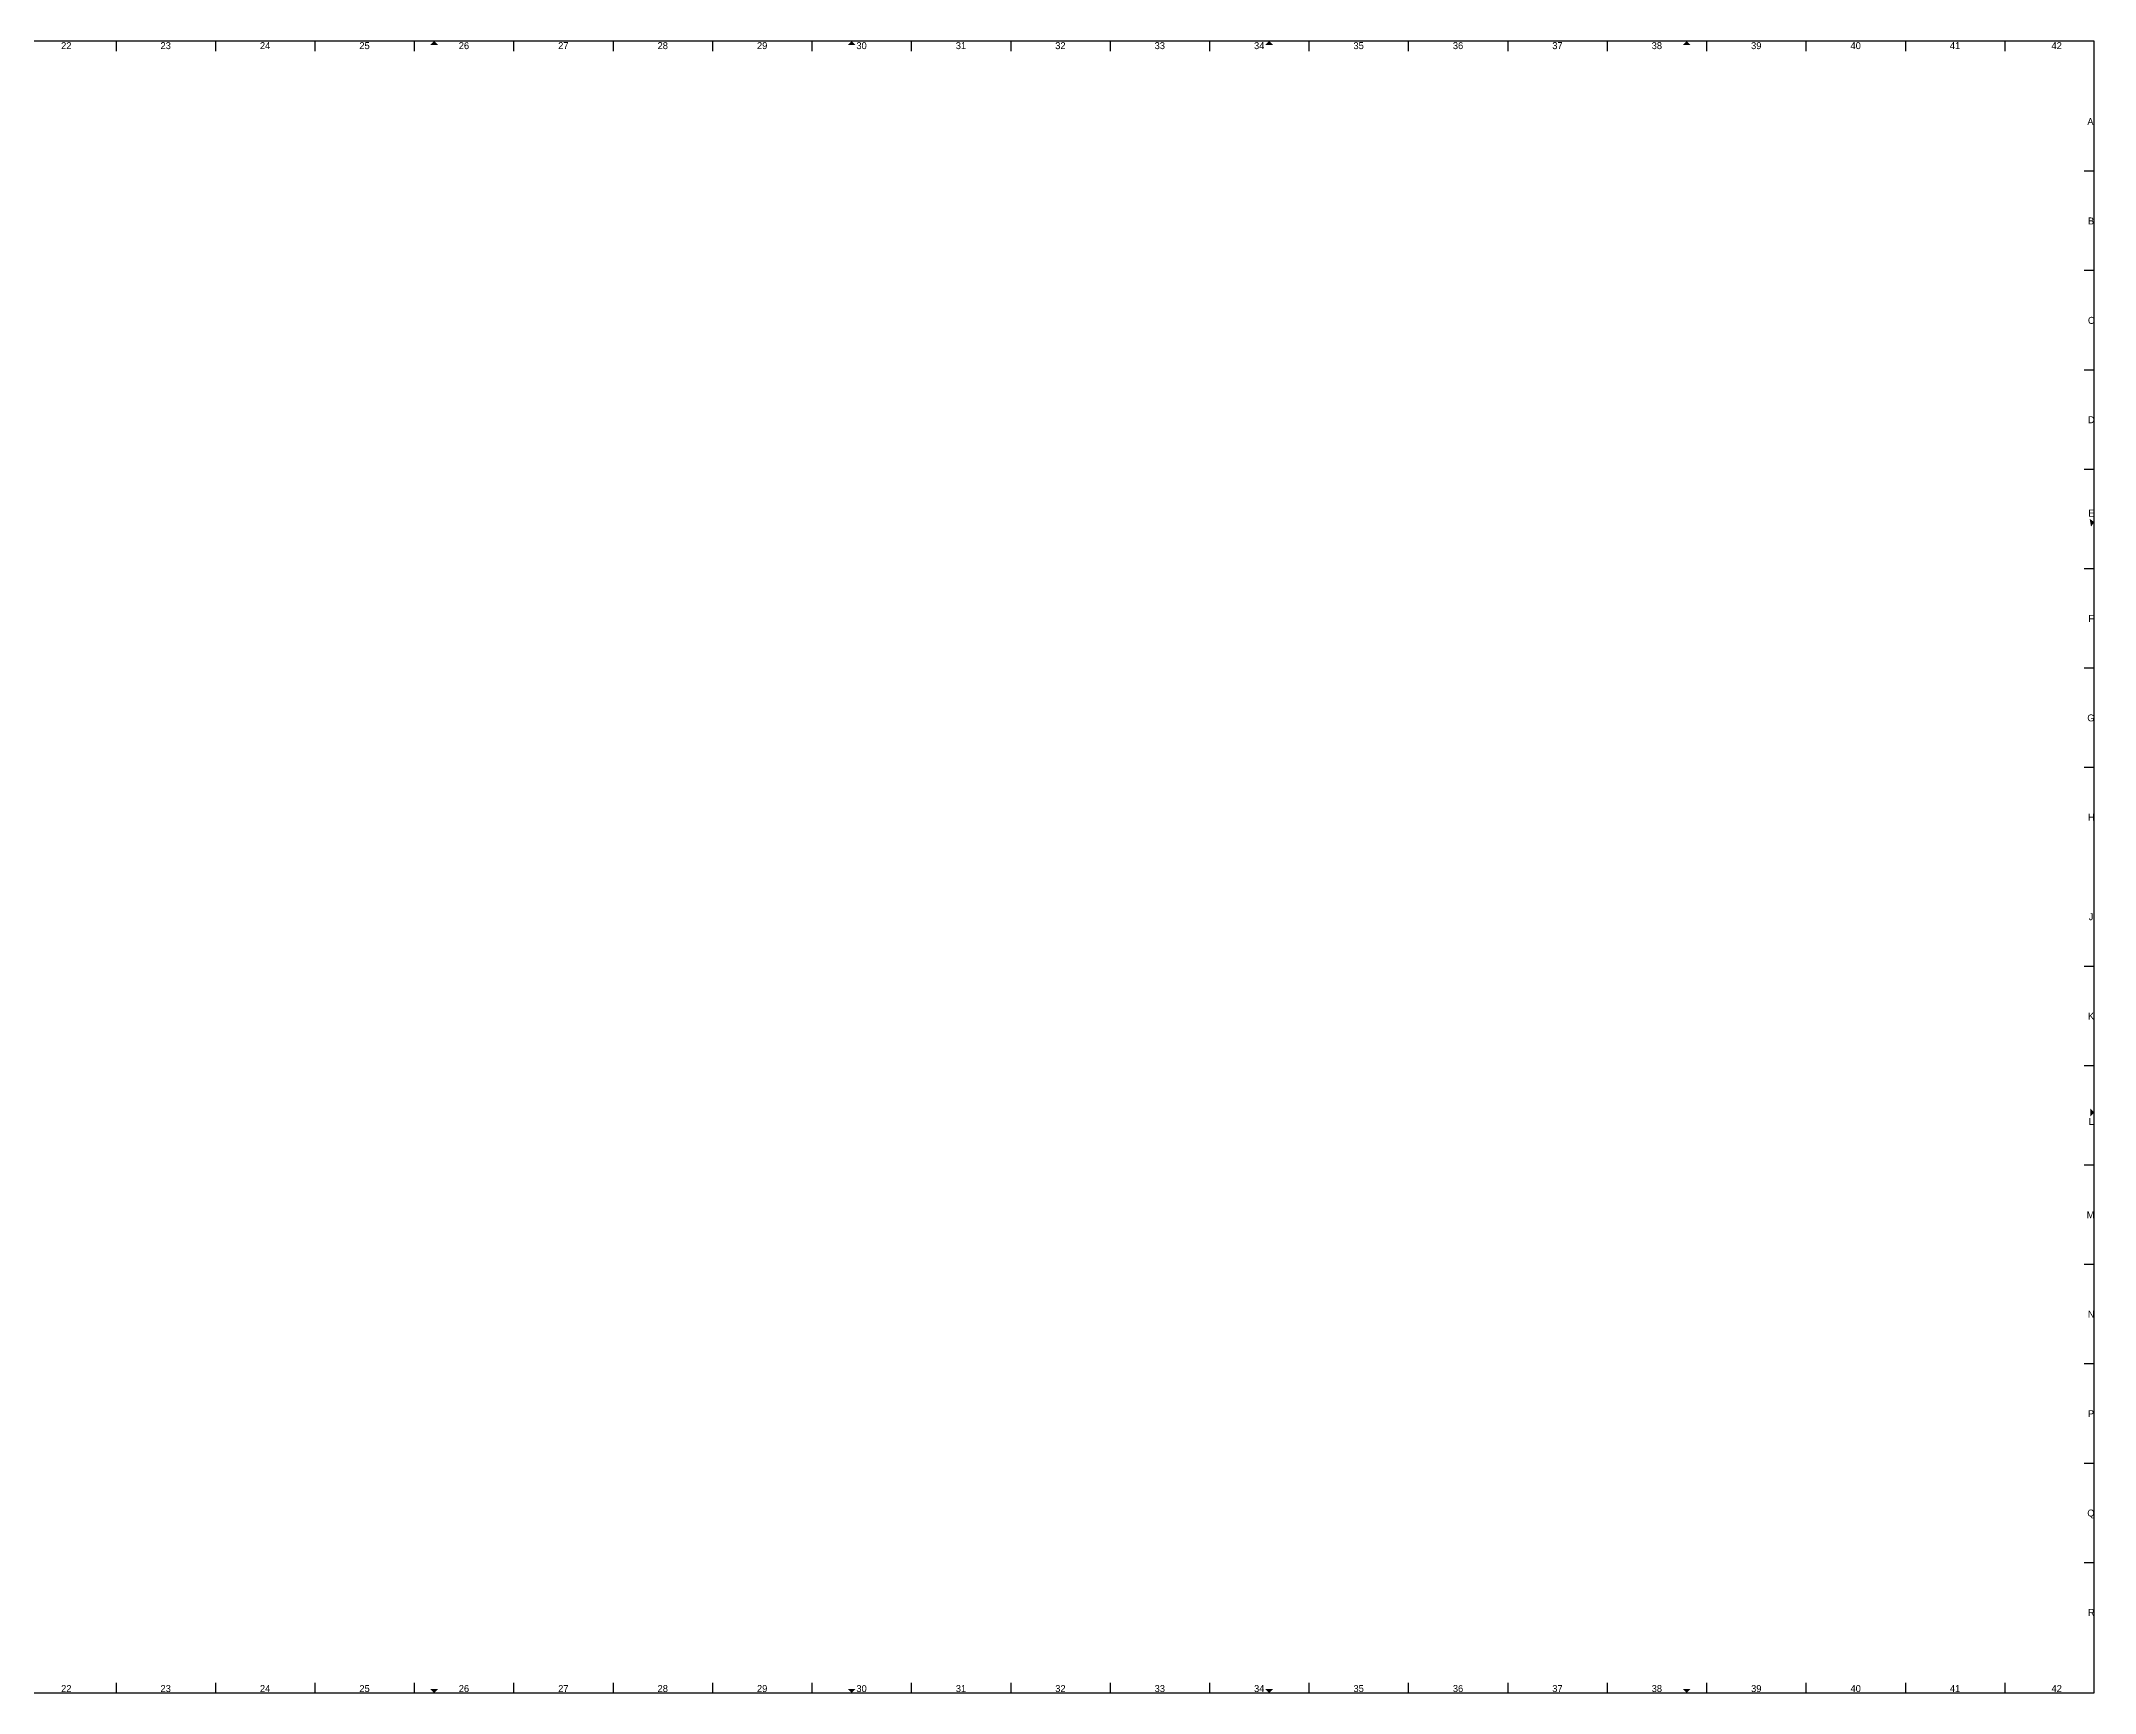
# Model space of a CAD drawing. Extents: x -5 to 2075, y -5 to 826.
# Drawn here: x 1042 to 2075, y -5 to 826 of the extents above; entities that cross this region are included whole.
import ezdxf
from ezdxf.enums import TextEntityAlignment as Align

# ---------------------------------------------------------------- set-up
doc = ezdxf.new("R2010")
doc.units = 0
doc.header["$MEASUREMENT"] = 0
doc.layers.get('0').update_dxf_attribs({"linetype": 'CONTINUOUS'})
doc.layers.add('to-xx-rooster', color=7, linetype='CONTINUOUS', lineweight=25)
doc.layers.add('to-xx-vouwmerk', color=7, linetype='CONTINUOUS', lineweight=18)
doc.styles.add('RTW_ISO', font='iso-rtw.shx')

# ---------------------------------------------------------------- blocks, each defined once
blk = doc.blocks.new('vouwpijl')
blk.add_hatch(color=256).paths.add_polyline_path([(-2, 2), (0, 0), (2, 2)])

msp = doc.modelspace()

# ---------------------------------------------------------------- linework, layer by layer
at = {"layer": 'to-xx-rooster'}
for p, q in [((2075, 826), (-5, 826)), ((1080, 826), (1080, 821)), ((1130, 826), (1130, 821)), ((1180, 826), (1180, 821)), ((1230, 826), (1230, 821)), ((1280, 826), (1280, 821)), ((1330, 826), (1330, 821)), ((1380, 826), (1380, 821)), ((1430, 826), (1430, 821)), ((1480, 826), (1480, 821)), ((1530, 826), (1530, 821)), ((1580, 826), (1580, 821)), ((1630, 826), (1630, 821)), ((1680, 826), (1680, 821)), ((1730, 826), (1730, 821)), ((1780, 826), (1780, 821)), ((1830, 826), (1830, 821)), ((1880, 826), (1880, 821)), ((1930, 826), (1930, 821)), ((1980, 826), (1980, 821)), ((2030, 826), (2030, 821)), ((2075, -5), (2075, 826)), ((2075, 760.5), (2070, 760.5)), ((2075, 710.5), (2070, 710.5)), ((2075, 660.5), (2070, 660.5)), ((2075, 610.5), (2070, 610.5)), ((2075, 560.5), (2070, 560.5)), ((2075, 510.5), (2070, 510.5)), ((2075, 460.5), (2070, 460.5)), ((2075, 360.5), (2070, 360.5)), ((2075, 310.5), (2070, 310.5)), ((2075, 260.5), (2070, 260.5)), ((2075, 210.5), (2070, 210.5)), ((2075, 160.5), (2070, 160.5)), ((2075, 110.5), (2070, 110.5)), ((2075, 60.5), (2070, 60.5)), ((1080, 0), (1080, -5)), ((1130, 0), (1130, -5)), ((1180, 0), (1180, -5)), ((1230, 0), (1230, -5)), ((1280, 0), (1280, -5)), ((1330, 0), (1330, -5)), ((1380, 0), (1380, -5)), ((1430, 0), (1430, -5)), ((1480, 0), (1480, -5)), ((1530, 0), (1530, -5)), ((1580, 0), (1580, -5)), ((1630, 0), (1630, -5)), ((1680, 0), (1680, -5)), ((1730, 0), (1730, -5)), ((1780, 0), (1780, -5)), ((1830, 0), (1830, -5)), ((1880, 0), (1880, -5)), ((1930, 0), (1930, -5)), ((1980, 0), (1980, -5)), ((2030, 0), (2030, -5)), ((-5, -5), (2075, -5))]:
    msp.add_line(p, q, dxfattribs=at)

# ---------------------------------------------------------------- block references
at = {"layer": 'to-xx-vouwmerk'}
for p, rotation in [((1240, 826), 180), ((1450, 826), 180), ((1660, 826), 180), ((1870, 826), 180), ((2075, 584), 99.5476064557476), ((2075, 287), 90)]:
    msp.add_blockref('vouwpijl', p, dxfattribs=dict(at, rotation=rotation))
for p in [(1240, -5), (1450, -5), (1660, -5), (1870, -5)]:
    msp.add_blockref('vouwpijl', p, dxfattribs=at)

# ---------------------------------------------------------------- texts
at = {"layer": 'to-xx-rooster', "style": 'RTW_ISO'}
for s, p in [('22', (1055, 820.9)), ('23', (1105, 820.9)), ('24', (1155, 820.9)), ('25', (1205, 820.9)), ('26', (1255, 820.9)), ('27', (1305, 820.9)), ('28', (1355, 820.9)), ('29', (1405, 820.9)), ('30', (1455, 820.9)), ('31', (1505, 820.9)), ('32', (1555, 820.9)), ('33', (1605, 820.9)), ('34', (1655, 820.9)), ('35', (1705, 820.9)), ('36', (1755, 820.9)), ('37', (1805, 820.9)), ('38', (1855, 820.9)), ('39', (1905, 820.9)), ('40', (1955, 820.9)), ('41', (2005, 820.9)), ('42', (2056.1, 820.9)), ('22', (1055, -5.6)), ('23', (1105, -5.6)), ('24', (1155, -5.6)), ('25', (1205, -5.6)), ('26', (1255, -5.6)), ('27', (1305, -5.6)), ('28', (1355, -5.6)), ('29', (1405, -5.6)), ('30', (1455, -5.6)), ('31', (1505, -5.6)), ('32', (1555, -5.6)), ('33', (1605, -5.6)), ('34', (1655, -5.6)), ('35', (1705, -5.6)), ('36', (1755, -5.6)), ('37', (1805, -5.6)), ('38', (1855, -5.6)), ('39', (1905, -5.6)), ('40', (1955, -5.6)), ('41', (2005, -5.6)), ('42', (2056.1, -5.6))]:
    msp.add_text(s, height=3.5, dxfattribs=at).set_placement(p, align=Align.BOTTOM_CENTER)
for s, p in [('A', (2071.5, 785.5)), ('B', (2071.8, 735.5)), ('C', (2071.8, 685.5)), ('D', (2071.8, 635.5)), ('E', (2072, 588.5)), ('F', (2072, 535.5)), ('G', (2071.5, 485.5)), ('H', (2071.8, 435.5)), ('J', (2072.2, 385.5)), ('K', (2071.8, 335.5)), ('L', (2072.2, 282.5)), ('M', (2071.2, 235.5)), ('N', (2071.8, 185.5)), ('P', (2071.8, 135.5)), ('Q', (2071.5, 85.5)), ('R', (2071.8, 35.5))]:
    msp.add_text(s, height=3.5, dxfattribs=at).set_placement(p, align=Align.MIDDLE_LEFT)

doc.saveas('drawing.dxf')
